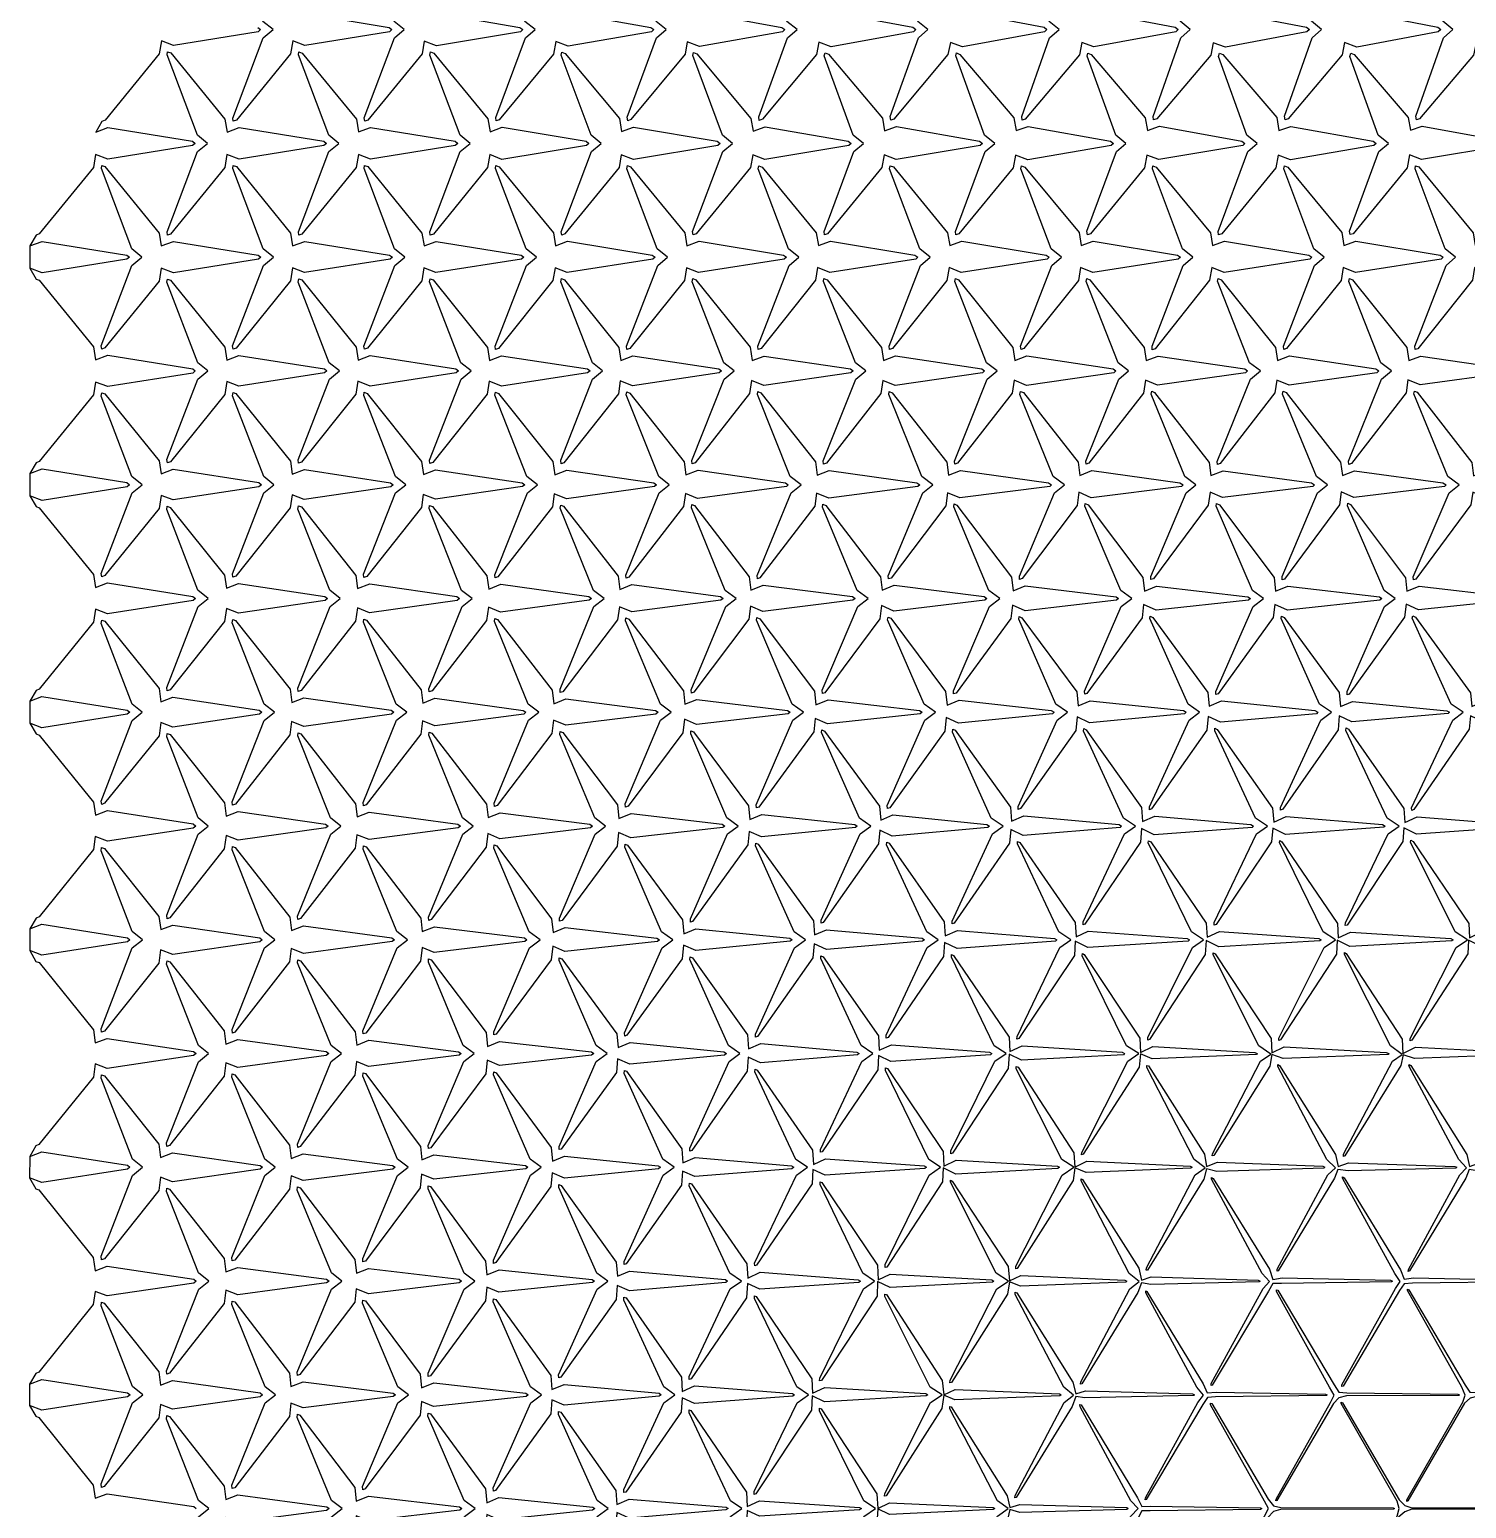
# Model space of a CAD drawing. Extents: x 41 to 151, y 0 to 191.
# Drawn here: x 41.3 to 96, y 47.6 to 103.9 of the extents above; entities that cross this region are included whole.
import ezdxf

# ---------------------------------------------------------------- set-up
doc = ezdxf.new("R2010")
doc.units = 0
doc.layers.add('DEFAULT', color=18, linetype='CONTINUOUS')

msp = doc.modelspace()

# ---------------------------------------------------------------- linework, layer by layer
at = {"layer": 'DEFAULT'}
for points in [[(51.323, 104.368), (51.785, 104.543), (54.979, 104.005), (55.084, 103.923), (54.992, 103.843), (51.778, 103.314), (51.315, 103.491), (51.234, 103.007), (49.169, 100.478), (49.051, 100.434), (49.031, 100.559), (50.187, 103.611), (50.566, 103.923), (50.181, 104.236), (49.033, 107.282), (49.056, 107.405), (49.177, 107.358), (51.24, 104.851)], [(56.331, 104.384), (56.793, 104.556), (59.962, 104.007), (60.07, 103.923), (59.979, 103.842), (56.785, 103.304), (56.321, 103.482), (56.237, 103.001), (54.173, 100.483), (54.054, 100.438), (54.033, 100.563), (55.182, 103.611), (55.556, 103.923), (55.17, 104.236), (54.038, 107.271), (54.062, 107.394), (54.186, 107.345), (56.247, 104.864)], [(61.34, 104.399), (61.799, 104.565), (64.95, 104.008), (65.058, 103.923), (64.965, 103.84), (61.792, 103.293), (61.327, 103.471), (61.241, 102.995), (59.177, 100.49), (59.059, 100.447), (59.039, 100.576), (60.17, 103.61), (60.539, 103.923), (60.154, 104.237), (59.045, 107.256), (59.071, 107.379), (59.197, 107.329), (61.255, 104.88)], [(66.349, 104.414), (66.808, 104.579), (69.933, 104.009), (70.044, 103.923), (69.953, 103.839), (66.798, 103.283), (66.333, 103.461), (66.245, 102.987), (64.183, 100.497), (64.064, 100.456), (64.044, 100.588), (65.157, 103.61), (65.525, 103.923), (65.143, 104.237), (64.05, 107.245), (64.077, 107.369), (64.205, 107.318), (66.261, 104.891)], [(71.36, 104.432), (71.816, 104.592), (74.917, 104.011), (75.03, 103.923), (74.939, 103.838), (71.805, 103.273), (71.341, 103.447), (71.252, 102.974), (69.192, 100.511), (69.071, 100.468), (69.049, 100.599), (70.146, 103.609), (70.509, 103.923), (70.127, 104.238), (69.058, 107.229), (69.086, 107.352), (69.218, 107.299), (71.271, 104.91)], [(76.362, 104.437), (76.819, 104.597), (79.91, 104.012), (80.021, 103.923), (79.927, 103.837), (76.811, 103.263), (76.345, 103.439), (76.253, 102.972), (74.194, 100.513), (74.075, 100.475), (74.055, 100.612), (75.133, 103.609), (75.492, 103.923), (75.112, 104.239), (74.064, 107.214), (74.09, 107.345), (74.22, 107.297), (76.272, 104.912)], [(81.37, 104.45), (81.825, 104.606), (84.899, 104.013), (85.015, 103.923), (84.926, 103.837), (81.811, 103.263), (81.348, 103.435), (81.257, 102.964), (79.199, 100.52), (79.08, 100.483), (79.06, 100.623), (80.121, 103.608), (80.482, 103.923), (80.106, 104.239), (79.067, 107.208), (79.096, 107.335), (79.229, 107.284), (81.279, 104.926)], [(86.372, 104.453), (86.825, 104.607), (89.898, 104.013), (90.011, 103.923), (89.919, 103.836), (86.815, 103.256), (86.352, 103.427), (86.26, 102.957), (84.204, 100.527), (84.082, 100.487), (84.06, 100.623), (85.121, 103.608), (85.475, 103.923), (85.095, 104.24), (84.072, 107.198), (84.1, 107.328), (84.233, 107.28), (86.281, 104.93)], [(91.373, 104.455), (91.826, 104.608), (94.896, 104.013), (95.009, 103.923), (94.917, 103.836), (91.816, 103.256), (91.351, 103.428), (91.259, 102.96), (89.202, 100.524), (89.083, 100.489), (89.064, 100.63), (90.114, 103.608), (90.47, 103.923), (90.094, 104.24), (89.072, 107.197), (89.101, 107.327), (89.234, 107.278), (91.282, 104.932)], [(96.373, 104.455), (96.827, 104.609), (99.895, 104.013), (100.009, 103.923), (99.918, 103.836), (96.815, 103.256), (96.354, 103.425), (96.262, 102.954), (94.206, 100.53), (94.085, 100.492), (94.064, 100.632), (95.112, 103.608), (95.469, 103.923), (95.092, 104.24), (94.073, 107.195), (94.101, 107.326), (94.234, 107.278), (96.282, 104.932)], [(48.814, 100.023), (49.275, 100.198), (52.498, 99.673), (52.597, 99.593), (52.501, 99.514), (49.273, 98.991), (48.811, 99.168), (48.732, 98.681), (46.666, 96.143), (46.549, 96.1), (46.529, 96.225), (47.69, 99.281), (48.072, 99.593), (47.688, 99.905), (46.53, 102.959), (46.551, 103.083), (46.669, 103.038), (48.735, 100.51)], [(53.817, 100.029), (54.278, 100.203), (57.491, 99.674), (57.593, 99.593), (57.498, 99.513), (54.275, 98.989), (53.812, 99.166), (53.732, 98.681), (51.666, 96.144), (51.549, 96.1), (51.529, 96.225), (52.691, 99.281), (53.072, 99.593), (52.688, 99.905), (51.531, 102.959), (51.552, 103.081), (51.672, 103.033), (53.737, 100.515)], [(58.823, 100.039), (59.282, 100.209), (62.484, 99.674), (62.587, 99.593), (62.494, 99.513), (59.277, 98.986), (58.813, 99.165), (58.732, 98.681), (56.666, 96.143), (56.549, 96.101), (56.53, 96.228), (57.688, 99.281), (58.066, 99.593), (57.682, 99.906), (56.533, 102.953), (56.557, 103.073), (56.68, 103.023), (58.743, 100.526)], [(63.829, 100.05), (64.287, 100.216), (67.474, 99.675), (67.581, 99.593), (67.489, 99.513), (64.279, 98.982), (63.817, 99.158), (63.736, 98.674), (61.671, 96.151), (61.552, 96.106), (61.532, 96.231), (62.684, 99.281), (63.06, 99.593), (62.674, 99.906), (61.536, 102.946), (61.562, 103.064), (61.688, 103.012), (63.749, 100.537)], [(68.837, 100.063), (69.295, 100.229), (72.458, 99.677), (72.569, 99.593), (72.48, 99.512), (69.284, 98.975), (68.821, 99.152), (68.738, 98.671), (66.673, 96.154), (66.554, 96.11), (66.534, 96.235), (67.68, 99.281), (68.052, 99.593), (67.666, 99.906), (66.54, 102.937), (66.567, 103.055), (66.695, 103.002), (68.754, 100.547)], [(73.842, 100.071), (74.296, 100.231), (77.455, 99.677), (77.568, 99.593), (77.482, 99.512), (74.283, 98.976), (73.82, 99.153), (73.737, 98.671), (71.673, 96.154), (71.557, 96.113), (71.538, 96.244), (72.671, 99.28), (73.038, 99.593), (72.65, 99.907), (71.547, 102.922), (71.574, 103.043), (71.703, 102.99), (73.76, 100.558)], [(78.848, 100.081), (79.301, 100.238), (82.446, 99.678), (82.559, 99.593), (82.472, 99.511), (79.288, 98.969), (78.823, 99.147), (78.738, 98.669), (76.674, 96.155), (76.557, 96.114), (76.537, 96.243), (77.673, 99.28), (78.037, 99.593), (77.648, 99.907), (76.548, 102.92), (76.578, 103.037), (76.71, 102.98), (78.765, 100.569)], [(83.85, 100.086), (84.305, 100.245), (87.438, 99.679), (87.559, 99.593), (87.48, 99.512), (84.284, 98.974), (83.821, 99.15), (83.738, 98.669), (81.674, 96.156), (81.559, 96.117), (81.541, 96.251), (82.664, 99.28), (83.027, 99.593), (82.64, 99.907), (81.552, 102.911), (81.58, 103.033), (81.711, 102.98), (83.765, 100.569)], [(88.851, 100.088), (89.303, 100.242), (92.442, 99.678), (92.554, 99.593), (92.467, 99.51), (89.291, 98.964), (88.825, 99.144), (88.738, 98.669), (86.674, 96.155), (86.557, 96.114), (86.538, 96.245), (87.671, 99.28), (88.026, 99.593), (87.631, 99.908), (86.556, 102.903), (86.584, 103.026), (86.715, 102.974), (88.769, 100.575)], [(93.854, 100.092), (94.307, 100.248), (97.434, 99.679), (97.559, 99.593), (97.483, 99.512), (94.282, 98.977), (93.82, 99.152), (93.738, 98.669), (91.674, 96.156), (91.56, 96.12), (91.544, 96.256), (92.658, 99.28), (93.022, 99.593), (92.635, 99.908), (91.554, 102.907), (91.583, 103.027), (91.716, 102.973), (93.769, 100.576)], [(46.311, 95.689), (46.772, 95.863), (50.003, 95.342), (50.104, 95.263), (50.01, 95.184), (46.769, 94.668), (46.308, 94.843), (46.231, 94.354), (44.164, 91.811), (44.048, 91.767), (44.028, 91.892), (45.193, 94.951), (45.575, 95.263), (45.191, 95.575), (44.029, 98.632), (44.049, 98.756), (44.167, 98.711), (46.233, 96.177)], [(51.311, 95.688), (51.772, 95.863), (55.003, 95.342), (55.107, 95.263), (55.017, 95.185), (51.766, 94.674), (51.303, 94.852), (51.226, 94.362), (49.158, 91.802), (49.044, 91.76), (49.026, 91.887), (50.199, 94.951), (50.579, 95.263), (50.193, 95.575), (49.028, 98.634), (49.049, 98.757), (49.167, 98.711), (51.233, 96.177)], [(56.312, 95.69), (56.772, 95.863), (60.004, 95.342), (60.111, 95.263), (60.025, 95.186), (56.762, 94.68), (56.3, 94.858), (56.224, 94.366), (54.155, 91.798), (54.041, 91.756), (54.023, 91.88), (55.205, 94.952), (55.583, 95.263), (55.193, 95.575), (54.028, 98.633), (54.05, 98.755), (54.169, 98.708), (56.234, 96.179)], [(61.316, 95.696), (61.777, 95.87), (64.995, 95.343), (65.105, 95.263), (65.021, 95.185), (61.763, 94.677), (61.298, 94.86), (61.22, 94.374), (59.15, 91.791), (59.037, 91.749), (59.019, 91.873), (60.213, 94.952), (60.588, 95.263), (60.193, 95.575), (59.028, 98.634), (59.05, 98.754), (59.171, 98.705), (61.236, 96.183)], [(66.318, 95.7), (66.779, 95.873), (69.991, 95.344), (70.102, 95.263), (70.019, 95.185), (66.764, 94.676), (66.298, 94.86), (66.22, 94.375), (64.149, 91.79), (64.037, 91.75), (64.021, 91.877), (65.209, 94.952), (65.581, 95.263), (65.185, 95.575), (64.032, 98.625), (64.054, 98.748), (64.174, 98.701), (66.238, 96.187)], [(71.32, 95.704), (71.779, 95.873), (74.991, 95.344), (75.106, 95.263), (75.026, 95.186), (71.761, 94.681), (71.293, 94.869), (71.215, 94.384), (69.142, 91.781), (69.035, 91.746), (69.022, 91.878), (70.208, 94.952), (70.578, 95.263), (70.181, 95.576), (69.034, 98.622), (69.057, 98.743), (69.179, 98.694), (71.242, 96.194)], [(76.321, 95.705), (76.78, 95.875), (79.989, 95.344), (80.104, 95.263), (80.024, 95.186), (76.762, 94.679), (76.295, 94.866), (76.216, 94.381), (74.144, 91.783), (74.034, 91.744), (74.019, 91.872), (75.214, 94.952), (75.582, 95.263), (75.181, 95.575), (74.033, 98.622), (74.056, 98.744), (74.178, 98.695), (76.241, 96.193)], [(81.323, 95.709), (81.78, 95.875), (84.989, 95.344), (85.102, 95.263), (85.021, 95.185), (81.764, 94.677), (81.296, 94.864), (81.217, 94.381), (79.145, 91.784), (79.035, 91.746), (79.02, 91.874), (80.212, 94.952), (80.579, 95.263), (80.179, 95.576), (79.034, 98.62), (79.059, 98.739), (79.184, 98.687), (81.245, 96.201)], [(86.321, 95.706), (86.78, 95.874), (89.989, 95.344), (90.103, 95.263), (90.023, 95.186), (86.763, 94.678), (86.292, 94.871), (86.212, 94.39), (84.138, 91.775), (84.033, 91.742), (84.021, 91.877), (85.209, 94.952), (85.577, 95.263), (85.179, 95.576), (84.034, 98.62), (84.057, 98.742), (84.18, 98.693), (86.242, 96.195)], [(91.325, 95.712), (91.78, 95.875), (94.989, 95.344), (95.103, 95.263), (95.024, 95.186), (91.762, 94.679), (91.295, 94.866), (91.216, 94.381), (89.144, 91.784), (89.035, 91.746), (89.02, 91.875), (90.211, 94.952), (90.579, 95.263), (90.179, 95.576), (89.034, 98.62), (89.06, 98.737), (89.187, 98.683), (91.248, 96.206)], [(96.32, 95.704), (96.78, 95.875), (99.988, 95.344), (100.103, 95.263), (100.023, 95.186), (96.762, 94.679), (96.293, 94.869), (96.214, 94.386), (94.141, 91.778), (94.034, 91.743), (94.02, 91.874), (95.212, 94.952), (95.579, 95.263), (95.179, 95.576), (94.034, 98.62), (94.056, 98.743), (94.177, 98.696), (96.241, 96.192)], [(48.805, 91.348), (49.266, 91.522), (52.517, 91.011), (52.617, 90.933), (52.524, 90.856), (49.262, 90.349), (48.801, 90.526), (48.725, 90.034), (46.656, 87.47), (46.544, 87.43), (46.527, 87.559), (47.696, 90.621), (48.08, 90.933), (47.696, 91.245), (46.527, 94.306), (46.546, 94.431), (46.662, 94.388), (48.729, 91.84)], [(53.802, 91.342), (54.263, 91.518), (57.522, 91.01), (57.624, 90.933), (57.534, 90.856), (54.257, 90.357), (53.794, 90.538), (53.719, 90.047), (51.648, 87.458), (51.536, 87.418), (51.52, 87.544), (52.712, 90.622), (53.095, 90.933), (52.705, 91.244), (51.523, 94.316), (51.542, 94.438), (51.658, 94.394), (53.726, 91.834)], [(58.797, 91.334), (59.259, 91.511), (62.531, 91.01), (62.629, 90.933), (62.537, 90.857), (59.255, 90.359), (58.79, 90.544), (58.715, 90.054), (56.643, 87.451), (56.532, 87.41), (56.516, 87.535), (57.721, 90.622), (58.103, 90.933), (57.71, 91.244), (56.521, 94.32), (56.539, 94.444), (56.653, 94.4), (58.723, 91.827)], [(63.798, 91.335), (64.258, 91.511), (67.532, 91.01), (67.635, 90.933), (67.549, 90.858), (64.25, 90.369), (63.783, 90.557), (63.708, 90.067), (61.633, 87.438), (61.527, 87.402), (61.514, 87.532), (62.724, 90.622), (63.11, 90.933), (62.719, 91.244), (61.517, 94.328), (61.538, 94.446), (61.655, 94.397), (63.724, 91.83)], [(68.795, 91.33), (69.252, 91.501), (72.543, 91.009), (72.644, 90.933), (72.556, 90.858), (69.246, 90.374), (68.779, 90.563), (68.705, 90.072), (66.63, 87.432), (66.523, 87.395), (66.509, 87.521), (67.735, 90.623), (68.116, 90.933), (67.719, 91.244), (66.516, 94.329), (66.538, 94.445), (66.656, 94.396), (68.725, 91.832)], [(73.794, 91.329), (74.254, 91.504), (77.54, 91.009), (77.648, 90.933), (77.567, 90.86), (74.24, 90.383), (73.774, 90.572), (73.702, 90.078), (71.626, 87.427), (71.52, 87.389), (71.506, 87.515), (72.742, 90.623), (73.127, 90.933), (72.73, 91.243), (71.512, 94.34), (71.533, 94.453), (71.652, 94.401), (73.722, 91.826)], [(78.795, 91.33), (79.254, 91.505), (82.539, 91.009), (82.648, 90.933), (82.568, 90.86), (79.24, 90.384), (78.772, 90.576), (78.699, 90.084), (76.622, 87.421), (76.516, 87.382), (76.502, 87.504), (77.752, 90.624), (78.131, 90.933), (77.727, 91.243), (76.513, 94.337), (76.535, 94.451), (76.654, 94.4), (78.723, 91.828)], [(83.793, 91.326), (84.249, 91.496), (87.55, 91.008), (87.659, 90.933), (87.58, 90.861), (84.234, 90.394), (83.767, 90.585), (83.697, 90.089), (81.618, 87.416), (81.514, 87.379), (81.501, 87.503), (82.754, 90.624), (83.132, 90.933), (82.727, 91.243), (81.513, 94.336), (81.536, 94.449), (81.656, 94.397), (83.725, 91.831)], [(88.795, 91.331), (89.254, 91.504), (92.54, 91.009), (92.652, 90.933), (92.576, 90.86), (89.236, 90.39), (88.766, 90.586), (88.694, 90.095), (86.614, 87.41), (86.509, 87.371), (86.496, 87.492), (87.765, 90.624), (88.144, 90.933), (87.737, 91.243), (86.509, 94.346), (86.533, 94.454), (86.654, 94.399), (88.724, 91.829)], [(93.793, 91.327), (94.251, 91.499), (97.546, 91.008), (97.661, 90.933), (97.589, 90.861), (94.23, 90.4), (93.762, 90.593), (93.693, 90.096), (91.613, 87.409), (91.51, 87.372), (91.498, 87.496), (92.761, 90.624), (93.136, 90.933), (92.727, 91.243), (91.513, 94.337), (91.535, 94.45), (91.654, 94.399), (93.723, 91.828)], [(46.305, 87.018), (46.764, 87.19), (50.019, 86.681), (50.119, 86.603), (50.027, 86.526), (46.761, 86.021), (46.301, 86.196), (46.227, 85.701), (44.158, 83.143), (44.044, 83.101), (44.027, 83.229), (45.197, 86.291), (45.579, 86.603), (45.194, 86.915), (44.028, 89.974), (44.047, 90.099), (44.163, 90.056), (46.23, 87.512)], [(51.296, 87.002), (51.757, 87.178), (55.034, 86.679), (55.134, 86.603), (55.042, 86.527), (51.753, 86.034), (51.29, 86.214), (51.217, 85.72), (49.145, 83.125), (49.035, 83.085), (49.019, 83.211), (50.214, 86.292), (50.598, 86.603), (50.208, 86.914), (49.022, 89.988), (49.04, 90.112), (49.154, 90.069), (51.223, 87.498)], [(56.291, 86.994), (56.752, 87.172), (60.043, 86.678), (60.148, 86.603), (60.065, 86.529), (56.742, 86.051), (56.279, 86.234), (56.209, 85.736), (54.134, 83.109), (54.026, 83.071), (54.012, 83.197), (55.229, 86.292), (55.614, 86.603), (55.222, 86.913), (54.015, 90.001), (54.034, 90.122), (54.148, 90.077), (56.219, 87.49)], [(61.286, 86.984), (61.744, 87.159), (65.059, 86.677), (65.162, 86.603), (65.079, 86.53), (61.734, 86.062), (61.269, 86.251), (61.199, 85.754), (59.121, 83.09), (59.016, 83.053), (59.003, 83.177), (60.25, 86.293), (60.632, 86.603), (60.23, 86.913), (59.012, 90.009), (59.031, 90.127), (59.146, 90.08), (61.218, 87.487)], [(66.281, 86.976), (66.741, 87.154), (70.065, 86.676), (70.177, 86.603), (70.103, 86.533), (66.722, 86.082), (66.258, 86.27), (66.192, 85.767), (64.113, 83.078), (64.009, 83.041), (63.997, 83.164), (65.263, 86.294), (65.648, 86.603), (65.245, 86.912), (64.005, 90.024), (64.025, 90.138), (64.139, 90.09), (66.213, 87.477)], [(71.277, 86.969), (71.738, 87.148), (75.072, 86.676), (75.184, 86.603), (75.111, 86.533), (71.718, 86.088), (71.249, 86.285), (71.182, 85.787), (69.099, 83.058), (68.998, 83.021), (68.986, 83.141), (70.286, 86.295), (70.665, 86.603), (70.251, 86.912), (69.002, 90.03), (69.021, 90.144), (69.135, 90.095), (71.21, 87.471)], [(76.272, 86.96), (76.734, 87.143), (80.079, 86.675), (80.196, 86.603), (80.13, 86.535), (76.709, 86.103), (76.241, 86.298), (76.178, 85.794), (74.094, 83.051), (73.994, 83.014), (73.983, 83.134), (75.294, 86.295), (75.674, 86.603), (75.257, 86.912), (73.999, 90.036), (74.017, 90.151), (74.129, 90.105), (76.205, 87.462)], [(81.27, 86.957), (81.731, 87.138), (85.085, 86.675), (85.202, 86.603), (85.138, 86.536), (81.705, 86.109), (81.232, 86.315), (81.166, 85.817), (79.078, 83.028), (78.983, 82.996), (78.975, 83.117), (80.311, 86.296), (80.687, 86.603), (80.264, 86.912), (78.996, 90.042), (79.015, 90.154), (79.128, 90.106), (81.204, 87.461)], [(86.265, 86.948), (86.728, 87.133), (90.092, 86.674), (90.206, 86.603), (90.139, 86.536), (86.704, 86.11), (86.229, 86.319), (86.163, 85.824), (84.073, 83.022), (83.979, 82.989), (83.972, 83.11), (85.319, 86.296), (85.695, 86.603), (85.269, 86.911), (83.994, 90.048), (84.011, 90.162), (84.121, 90.116), (86.199, 87.451)], [(91.266, 86.949), (91.727, 87.131), (95.094, 86.674), (95.212, 86.603), (95.151, 86.537), (91.698, 86.119), (91.223, 86.33), (91.158, 85.833), (89.067, 83.013), (88.977, 82.984), (88.971, 83.109), (90.32, 86.296), (90.7, 86.603), (90.276, 86.911), (88.991, 90.054), (89.01, 90.163), (89.123, 90.112), (91.201, 87.454)], [(96.263, 86.944), (96.728, 87.132), (100.092, 86.674), (100.204, 86.603), (100.134, 86.535), (96.706, 86.106), (96.227, 86.324), (96.157, 85.835), (94.066, 83.011), (93.973, 82.979), (93.966, 83.098), (95.331, 86.297), (95.707, 86.603), (95.278, 86.911), (93.99, 90.056), (94.007, 90.169), (94.116, 90.122), (96.195, 87.444)], [(48.795, 82.669), (49.255, 82.845), (52.538, 82.349), (52.639, 82.273), (52.55, 82.198), (49.249, 81.709), (48.787, 81.889), (48.716, 81.392), (46.644, 78.792), (46.536, 78.756), (46.521, 78.887), (47.708, 81.961), (48.092, 82.273), (47.705, 82.584), (46.523, 85.655), (46.54, 85.782), (46.652, 85.741), (48.722, 83.165)], [(53.785, 82.653), (54.245, 82.83), (57.557, 82.347), (57.659, 82.273), (57.573, 82.2), (54.237, 81.728), (53.775, 81.911), (53.706, 81.412), (51.63, 78.773), (51.523, 78.734), (51.509, 78.86), (52.736, 81.963), (53.121, 82.273), (52.725, 82.583), (51.514, 85.675), (51.531, 85.797), (51.643, 85.754), (53.715, 83.152)], [(58.773, 82.631), (59.234, 82.812), (62.58, 82.345), (62.68, 82.273), (62.596, 82.202), (59.226, 81.746), (58.761, 81.935), (58.694, 81.434), (56.615, 78.751), (56.511, 78.714), (56.499, 78.839), (57.758, 81.964), (58.144, 82.273), (57.743, 82.582), (56.506, 85.692), (56.521, 85.814), (56.63, 85.773), (58.706, 83.134)], [(63.765, 82.617), (64.226, 82.8), (67.595, 82.344), (67.696, 82.273), (67.615, 82.204), (64.216, 81.761), (63.746, 81.96), (63.68, 81.462), (61.595, 78.723), (61.498, 78.691), (61.489, 78.817), (62.78, 81.965), (63.169, 82.273), (62.764, 82.581), (61.496, 85.713), (61.513, 85.829), (61.622, 85.784), (63.7, 83.122)], [(68.751, 82.594), (69.214, 82.781), (72.619, 82.341), (72.717, 82.273), (72.637, 82.205), (69.205, 81.778), (68.734, 81.982), (68.669, 81.482), (66.581, 78.703), (66.488, 78.674), (66.481, 78.8), (67.798, 81.965), (68.188, 82.273), (67.779, 82.581), (66.49, 85.727), (66.503, 85.845), (66.608, 85.805), (68.689, 83.101)], [(73.747, 82.586), (74.21, 82.774), (77.628, 82.341), (77.731, 82.273), (77.658, 82.207), (74.195, 81.795), (73.722, 82.002), (73.66, 81.5), (71.569, 78.686), (71.478, 78.656), (71.472, 78.781), (72.818, 81.966), (73.213, 82.273), (72.801, 82.58), (71.479, 85.749), (71.496, 85.858), (71.603, 85.811), (73.685, 83.095)], [(78.734, 82.564), (79.196, 82.753), (82.655, 82.338), (82.751, 82.273), (82.672, 82.208), (79.187, 81.806), (78.714, 82.017), (78.653, 81.513), (76.56, 78.673), (76.469, 78.642), (76.463, 78.762), (77.838, 81.967), (78.23, 82.273), (77.809, 82.58), (76.476, 85.756), (76.49, 85.869), (76.592, 85.826), (78.677, 83.079)], [(83.73, 82.556), (84.192, 82.746), (87.663, 82.338), (87.765, 82.273), (87.695, 82.21), (84.176, 81.825), (83.699, 82.041), (83.64, 81.537), (81.544, 78.649), (81.459, 78.624), (81.457, 78.748), (82.851, 81.968), (83.253, 82.273), (82.835, 82.578), (81.464, 85.781), (81.481, 85.883), (81.588, 85.833), (83.674, 83.073)], [(88.726, 82.551), (89.186, 82.738), (92.674, 82.337), (92.77, 82.273), (92.695, 82.21), (89.176, 81.824), (88.698, 82.044), (88.638, 81.542), (86.54, 78.644), (86.453, 78.612), (86.447, 78.727), (87.873, 81.969), (88.27, 82.273), (87.842, 82.578), (86.461, 85.788), (86.479, 85.887), (86.587, 85.834), (88.673, 83.072)], [(93.722, 82.544), (94.185, 82.736), (97.677, 82.337), (97.778, 82.273), (97.709, 82.212), (94.169, 81.835), (93.689, 82.059), (93.63, 81.556), (91.53, 78.63), (91.449, 78.606), (91.447, 78.728), (92.872, 81.968), (93.275, 82.273), (92.853, 82.578), (91.456, 85.798), (91.474, 85.896), (91.58, 85.843), (93.668, 83.062)], [(46.296, 78.341), (46.753, 78.513), (50.041, 78.018), (50.137, 77.943), (50.043, 77.867), (46.753, 77.374), (46.294, 77.546), (46.224, 77.047), (44.154, 74.477), (44.041, 74.436), (44.024, 74.563), (45.202, 77.631), (45.587, 77.943), (45.202, 78.254), (44.024, 81.322), (44.042, 81.447), (44.156, 81.406), (46.225, 78.841)], [(51.281, 78.315), (51.742, 78.494), (55.065, 78.016), (55.165, 77.943), (55.078, 77.87), (51.735, 77.402), (51.273, 77.584), (51.205, 77.083), (49.129, 74.441), (49.024, 74.406), (49.012, 74.536), (50.23, 77.632), (50.618, 77.943), (50.228, 78.253), (49.012, 81.347), (49.028, 81.471), (49.139, 81.43), (51.212, 78.816)], [(56.267, 78.291), (56.728, 78.473), (60.091, 78.014), (60.189, 77.943), (60.104, 77.872), (56.722, 77.422), (56.258, 77.61), (56.193, 77.106), (54.113, 74.418), (54.009, 74.381), (53.997, 74.504), (55.263, 77.634), (55.651, 77.943), (55.25, 78.252), (54.003, 81.369), (54.018, 81.49), (54.125, 81.449), (56.202, 78.797)], [(61.252, 78.264), (61.711, 78.447), (65.125, 78.011), (65.219, 77.943), (65.135, 77.875), (61.706, 77.447), (61.24, 77.641), (61.178, 77.134), (59.094, 74.391), (58.996, 74.357), (58.986, 74.481), (60.287, 77.635), (60.68, 77.943), (60.275, 78.251), (58.991, 81.393), (59.006, 81.51), (59.112, 81.469), (61.192, 78.777)], [(66.24, 78.244), (66.699, 78.427), (70.149, 78.009), (70.248, 77.943), (70.172, 77.878), (66.687, 77.476), (66.221, 77.673), (66.165, 77.16), (64.076, 74.365), (63.981, 74.332), (63.973, 74.452), (65.316, 77.636), (65.716, 77.943), (65.306, 78.25), (63.977, 81.424), (63.994, 81.532), (64.101, 81.484), (66.184, 78.761)], [(71.228, 78.223), (71.688, 78.41), (75.17, 78.007), (75.27, 77.943), (75.199, 77.881), (71.674, 77.497), (71.201, 77.707), (71.145, 77.198), (69.05, 74.328), (68.962, 74.298), (68.957, 74.418), (70.351, 77.637), (70.749, 77.943), (70.329, 78.249), (68.967, 81.446), (68.983, 81.55), (69.088, 81.502), (71.174, 78.744)], [(76.218, 78.206), (76.68, 78.398), (80.186, 78.006), (80.297, 77.943), (80.239, 77.884), (76.653, 77.53), (76.184, 77.738), (76.134, 77.218), (74.036, 74.308), (73.95, 74.278), (73.946, 74.394), (75.376, 77.639), (75.776, 77.943), (75.349, 78.248), (73.958, 81.465), (73.973, 81.567), (74.076, 81.519), (76.165, 78.726)], [(81.206, 78.185), (81.666, 78.375), (85.215, 78.003), (85.319, 77.943), (85.259, 77.886), (81.643, 77.545), (81.167, 77.766), (81.117, 77.25), (79.014, 74.276), (78.932, 74.246), (78.928, 74.357), (80.414, 77.64), (80.807, 77.943), (80.364, 78.247), (78.951, 81.48), (78.966, 81.58), (79.068, 81.531), (81.159, 78.714)], [(86.198, 78.171), (86.663, 78.37), (90.221, 78.003), (90.332, 77.943), (90.281, 77.887), (86.632, 77.563), (86.157, 77.784), (86.11, 77.264), (84.005, 74.262), (83.923, 74.231), (83.92, 74.339), (85.433, 77.641), (85.834, 77.943), (85.391, 78.246), (83.939, 81.506), (83.954, 81.6), (84.055, 81.55), (86.149, 78.695)], [(91.193, 78.163), (91.654, 78.357), (95.238, 78.001), (95.347, 77.943), (95.296, 77.888), (91.625, 77.575), (91.148, 77.8), (91.103, 77.278), (88.995, 74.248), (88.914, 74.216), (88.91, 74.32), (90.453, 77.642), (90.849, 77.943), (90.397, 78.246), (88.936, 81.511), (88.953, 81.603), (89.055, 81.55), (91.149, 78.695)], [(96.194, 78.165), (96.663, 78.37), (100.221, 78.003), (100.337, 77.943), (100.293, 77.888), (96.626, 77.572), (96.145, 77.806), (96.096, 77.292), (93.986, 74.235), (93.907, 74.203), (93.904, 74.306), (95.468, 77.642), (95.866, 77.943), (95.413, 78.245), (93.929, 81.527), (93.945, 81.615), (94.047, 81.561), (96.143, 78.683)], [(48.782, 73.988), (49.241, 74.163), (52.567, 73.686), (52.664, 73.612), (52.574, 73.54), (49.237, 73.068), (48.776, 73.248), (48.709, 72.745), (46.635, 70.119), (46.529, 70.085), (46.517, 70.218), (47.718, 73.302), (48.101, 73.612), (47.711, 73.924), (46.52, 77.001), (46.534, 77.131), (46.643, 77.094), (48.715, 74.492)], [(53.765, 73.957), (54.226, 74.14), (57.595, 73.683), (57.694, 73.612), (57.611, 73.543), (54.218, 73.097), (53.757, 73.281), (53.695, 72.772), (51.615, 70.092), (51.511, 70.054), (51.499, 70.178), (52.759, 73.303), (53.15, 73.612), (52.752, 73.922), (51.502, 77.041), (51.516, 77.163), (51.622, 77.124), (53.7, 74.462)], [(58.749, 73.93), (59.21, 74.114), (62.627, 73.68), (62.727, 73.612), (62.649, 73.546), (59.199, 73.127), (58.734, 73.321), (58.674, 72.811), (56.589, 70.053), (56.492, 70.02), (56.483, 70.144), (57.794, 73.305), (58.186, 73.612), (57.778, 73.921), (56.49, 77.066), (56.503, 77.185), (56.608, 77.144), (58.689, 74.441)], [(63.731, 73.9), (64.194, 74.09), (67.659, 73.678), (67.76, 73.612), (67.688, 73.55), (64.179, 73.158), (63.712, 73.359), (63.657, 72.844), (61.566, 70.021), (61.474, 69.989), (61.467, 70.11), (62.829, 73.306), (63.224, 73.612), (62.809, 73.919), (61.476, 77.096), (61.488, 77.211), (61.589, 77.17), (63.675, 74.415)], [(68.709, 73.86), (69.171, 74.053), (72.704, 73.674), (72.802, 73.612), (72.732, 73.553), (69.157, 73.194), (68.685, 73.406), (68.633, 72.89), (66.535, 69.976), (66.452, 69.951), (66.45, 70.074), (67.866, 73.308), (68.263, 73.612), (67.838, 73.918), (66.463, 77.124), (66.472, 77.238), (66.568, 77.201), (68.659, 74.384)], [(73.695, 73.836), (74.159, 74.034), (77.729, 73.672), (77.832, 73.612), (77.774, 73.557), (74.136, 73.227), (73.661, 73.448), (73.613, 72.928), (71.509, 69.938), (71.431, 69.915), (71.431, 70.034), (72.907, 73.31), (73.313, 73.612), (72.881, 73.916), (71.443, 77.166), (71.456, 77.267), (71.553, 77.223), (73.647, 74.362)], [(78.673, 73.798), (79.139, 74.003), (82.767, 73.669), (82.865, 73.612), (82.805, 73.559), (79.12, 73.252), (78.644, 73.478), (78.599, 72.955), (76.49, 69.912), (76.414, 69.885), (76.413, 69.996), (77.947, 73.311), (78.349, 73.612), (77.904, 73.915), (76.433, 77.188), (76.441, 77.293), (76.53, 77.256), (78.63, 74.328)], [(83.663, 73.781), (84.131, 73.99), (87.783, 73.668), (87.886, 73.612), (87.834, 73.561), (84.105, 73.275), (83.623, 73.513), (83.579, 72.993), (81.465, 69.874), (81.396, 69.855), (81.4, 69.968), (82.976, 73.313), (83.387, 73.612), (82.94, 73.914), (81.416, 77.223), (81.427, 77.317), (81.518, 77.273), (83.621, 74.311)], [(88.652, 73.763), (89.123, 73.977), (92.8, 73.666), (92.899, 73.612), (92.847, 73.562), (89.099, 73.285), (88.616, 73.526), (88.573, 73.005), (86.457, 69.862), (86.386, 69.837), (86.387, 69.941), (88.004, 73.314), (88.412, 73.612), (87.956, 73.913), (86.409, 77.237), (86.418, 77.332), (86.506, 77.291), (88.611, 74.293)], [(93.644, 73.748), (94.114, 73.964), (97.817, 73.665), (97.912, 73.612), (97.859, 73.563), (94.093, 73.295), (93.607, 73.542), (93.564, 73.023), (91.445, 69.844), (91.378, 69.824), (91.381, 69.93), (93.016, 73.314), (93.429, 73.612), (92.972, 73.912), (91.402, 77.253), (91.411, 77.345), (91.497, 77.303), (93.605, 74.28)], [(46.289, 69.668), (46.745, 69.84), (50.057, 69.357), (50.152, 69.282), (50.059, 69.208), (46.745, 68.726), (46.286, 68.9), (46.218, 68.397), (44.147, 65.806), (44.037, 65.768), (44.022, 65.898), (45.207, 68.971), (45.592, 69.282), (45.206, 69.594), (44.022, 72.666), (44.039, 72.793), (44.15, 72.754), (46.221, 70.172)], [(51.267, 69.631), (51.729, 69.814), (55.09, 69.354), (55.188, 69.282), (55.103, 69.212), (51.722, 68.761), (51.259, 68.947), (51.195, 68.442), (49.116, 65.762), (49.015, 65.731), (49.005, 65.861), (50.245, 68.973), (50.636, 69.282), (50.243, 69.592), (49.006, 72.702), (49.019, 72.827), (49.125, 72.79), (51.202, 70.136)], [(56.244, 69.592), (56.705, 69.777), (60.136, 69.35), (60.229, 69.282), (60.144, 69.216), (56.702, 68.794), (56.238, 68.983), (56.179, 68.471), (54.095, 65.733), (53.996, 65.698), (53.986, 65.821), (55.286, 68.974), (55.679, 69.282), (55.274, 69.591), (53.992, 72.732), (54.003, 72.856), (54.103, 72.82), (56.186, 70.105)], [(61.223, 69.555), (61.685, 69.746), (65.176, 69.346), (65.272, 69.282), (65.197, 69.22), (61.675, 68.835), (61.208, 69.036), (61.154, 68.52), (59.061, 65.684), (58.973, 65.658), (58.969, 65.784), (60.325, 68.976), (60.727, 69.282), (60.317, 69.589), (58.972, 72.774), (58.983, 72.89), (59.082, 72.851), (61.169, 70.074)], [(66.197, 69.51), (66.658, 69.702), (70.231, 69.342), (70.319, 69.282), (70.244, 69.224), (66.651, 68.873), (66.182, 69.081), (66.134, 68.558), (64.035, 65.647), (63.95, 65.618), (63.946, 65.736), (65.374, 68.978), (65.778, 69.282), (65.355, 69.587), (63.955, 72.81), (63.965, 72.921), (64.059, 72.884), (66.152, 70.041)], [(71.173, 69.467), (71.635, 69.666), (75.276, 69.338), (75.361, 69.282), (75.288, 69.227), (71.629, 68.908), (71.156, 69.125), (71.112, 68.6), (69.007, 65.606), (68.928, 65.579), (68.926, 65.693), (70.419, 68.98), (70.834, 69.282), (70.406, 69.585), (68.932, 72.859), (68.942, 72.961), (69.034, 72.92), (71.133, 70.004)], [(76.152, 69.432), (76.619, 69.64), (80.308, 69.335), (80.402, 69.282), (80.345, 69.232), (76.6, 68.953), (76.125, 69.18), (76.087, 68.649), (73.974, 65.557), (73.904, 65.538), (73.907, 65.653), (75.46, 68.982), (75.883, 69.282), (75.449, 69.583), (73.912, 72.901), (73.921, 72.996), (74.01, 72.955), (76.114, 69.969)], [(81.131, 69.396), (81.596, 69.604), (85.354, 69.332), (85.445, 69.282), (85.392, 69.235), (81.576, 68.991), (81.1, 69.224), (81.067, 68.686), (78.949, 65.52), (78.881, 65.497), (78.883, 65.602), (80.514, 68.984), (80.932, 69.282), (80.479, 69.582), (78.898, 72.93), (78.907, 73.022), (78.992, 72.98), (81.101, 69.943)], [(86.119, 69.375), (86.588, 69.593), (90.368, 69.331), (90.462, 69.282), (90.414, 69.237), (86.565, 69.009), (86.081, 69.257), (86.046, 68.726), (83.922, 65.482), (83.859, 65.46), (83.862, 65.559), (85.558, 68.986), (85.982, 69.282), (85.522, 69.58), (83.879, 72.971), (83.89, 73.052), (83.976, 73.005), (86.088, 69.918)], [(91.11, 69.359), (91.578, 69.575), (95.39, 69.329), (95.482, 69.282), (95.438, 69.239), (91.553, 69.028), (91.071, 69.272), (91.042, 68.733), (88.917, 65.474), (88.852, 65.447), (88.852, 65.539), (90.579, 68.987), (91.003, 69.282), (90.536, 69.58), (88.872, 72.984), (88.883, 73.062), (88.968, 73.015), (91.082, 69.907)], [(96.108, 69.355), (96.58, 69.579), (100.385, 69.33), (100.478, 69.282), (100.434, 69.238), (96.555, 69.024), (96.069, 69.273), (96.036, 68.745), (93.909, 65.462), (93.843, 65.432), (93.842, 65.518), (95.602, 68.987), (96.028, 69.282), (95.556, 69.579), (93.863, 73.003), (93.876, 73.076), (93.962, 73.025), (96.077, 69.898)], [(73.64, 65.082), (74.104, 65.287), (77.838, 65.003), (77.93, 64.952), (77.876, 64.904), (74.085, 64.648), (73.612, 64.873), (73.579, 64.333), (71.465, 61.214), (71.396, 61.193), (71.399, 61.305), (72.979, 64.652), (73.395, 64.952), (72.952, 65.253), (71.411, 68.573), (71.418, 68.673), (71.502, 68.636), (73.609, 65.627)], [(78.612, 65.033), (79.081, 65.251), (82.882, 65), (82.977, 64.952), (82.934, 64.908), (79.055, 64.695), (78.578, 64.932), (78.55, 64.388), (76.428, 61.159), (76.365, 61.14), (76.369, 61.244), (78.043, 64.655), (78.465, 64.952), (78.007, 65.251), (76.386, 68.626), (76.391, 68.719), (76.47, 68.683), (78.583, 65.579)], [(83.587, 64.989), (84.058, 65.214), (87.929, 64.996), (88.027, 64.952), (87.996, 64.913), (84.024, 64.744), (83.589, 64.941), (83.529, 64.428), (81.4, 61.119), (81.34, 61.097), (81.344, 61.191), (83.098, 64.657), (83.521, 64.952), (83.049, 65.249), (81.366, 68.666), (81.37, 68.756), (81.443, 68.722), (83.563, 65.54)], [(88.578, 64.973), (89.053, 65.206), (92.938, 64.996), (93.04, 64.952), (93.015, 64.914), (89.014, 64.76), (88.585, 64.914), (88.506, 64.471), (86.372, 61.077), (86.314, 61.053), (86.317, 61.136), (88.156, 64.659), (88.54, 64.926), (88.093, 65.247), (86.346, 68.709), (86.354, 68.783), (86.431, 68.741), (88.553, 65.521)], [(93.571, 64.957), (94.046, 65.195), (97.952, 64.995), (98.046, 64.952), (98.014, 64.914), (94.015, 64.759), (93.577, 64.9), (93.494, 64.494), (91.357, 61.054), (91.304, 61.034), (91.308, 61.118), (93.175, 64.66), (93.539, 64.916), (93.102, 65.247), (91.342, 68.717), (91.346, 68.797), (91.417, 68.76), (93.542, 65.501)], [(48.772, 65.309), (49.229, 65.484), (52.589, 65.024), (52.682, 64.952), (52.59, 64.881), (49.229, 64.421), (48.768, 64.601), (48.703, 64.095), (46.627, 61.448), (46.524, 61.416), (46.513, 61.549), (47.726, 64.642), (48.113, 64.952), (47.723, 65.263), (46.515, 68.352), (46.528, 68.482), (46.633, 68.447), (48.708, 65.818)], [(53.75, 65.271), (54.211, 65.456), (57.625, 65.02), (57.723, 64.952), (57.643, 64.886), (54.202, 64.463), (53.741, 64.648), (53.683, 64.134), (51.601, 61.41), (51.502, 61.377), (51.492, 61.502), (52.774, 64.644), (53.171, 64.952), (52.773, 65.261), (51.492, 68.401), (51.505, 68.522), (51.608, 68.484), (53.689, 65.781)], [(58.722, 65.223), (59.181, 65.409), (62.684, 65.015), (62.771, 64.952), (62.687, 64.889), (59.18, 64.497), (58.714, 64.695), (58.66, 64.179), (56.569, 61.365), (56.476, 61.333), (56.469, 61.454), (57.824, 64.646), (58.22, 64.952), (57.807, 65.259), (56.477, 68.433), (56.487, 68.553), (56.584, 68.517), (58.671, 65.747)], [(63.695, 65.176), (64.159, 65.373), (67.729, 65.012), (67.822, 64.952), (67.752, 64.895), (64.147, 64.549), (63.681, 64.753), (63.635, 64.227), (61.537, 61.318), (61.453, 61.293), (61.451, 61.415), (62.865, 64.648), (63.276, 64.952), (62.862, 65.257), (61.452, 68.487), (61.461, 68.598), (61.554, 68.561), (63.648, 65.703)], [(68.668, 65.13), (69.133, 65.334), (72.779, 65.008), (72.871, 64.952), (72.808, 64.899), (69.119, 64.594), (68.647, 64.811), (68.606, 64.282), (66.499, 61.264), (66.423, 61.24), (66.423, 61.356), (67.926, 64.65), (68.337, 64.952), (67.905, 65.255), (66.432, 68.528), (66.439, 68.635), (66.527, 68.6), (68.627, 65.664)], [(51.256, 60.951), (51.716, 61.133), (55.116, 60.691), (55.208, 60.622), (55.12, 60.553), (51.713, 60.115), (51.251, 60.302), (51.189, 59.794), (49.107, 57.09), (49.009, 57.06), (49.001, 57.192), (50.254, 60.313), (50.648, 60.622), (50.255, 60.931), (49, 64.053), (49.012, 64.179), (49.115, 64.143), (51.194, 61.462)], [(56.226, 60.9), (56.688, 61.09), (60.171, 60.686), (60.265, 60.622), (60.188, 60.559), (56.679, 60.168), (56.218, 60.358), (56.167, 59.835), (54.079, 57.049), (53.986, 57.019), (53.979, 57.145), (55.302, 60.315), (55.702, 60.622), (55.298, 60.929), (53.981, 64.095), (53.989, 64.219), (54.085, 64.187), (56.171, 61.418)], [(61.198, 60.852), (61.66, 61.045), (65.227, 60.682), (65.314, 60.622), (65.236, 60.563), (61.655, 60.206), (61.188, 60.411), (61.139, 59.888), (59.042, 56.997), (58.955, 56.966), (58.95, 57.083), (60.366, 60.318), (60.77, 60.622), (60.349, 60.927), (58.958, 64.145), (58.966, 64.258), (59.06, 64.222), (61.153, 61.381)], [(66.162, 60.789), (66.626, 60.992), (70.294, 60.676), (70.381, 60.622), (70.313, 60.569), (66.616, 60.268), (66.148, 60.479), (66.11, 59.943), (64.005, 56.942), (63.929, 56.921), (63.93, 57.04), (65.411, 60.319), (65.827, 60.622), (65.403, 60.925), (63.933, 64.196), (63.938, 64.307), (64.023, 64.276), (66.124, 61.327)], [(71.13, 60.734), (71.595, 60.944), (75.354, 60.672), (75.436, 60.622), (75.373, 60.574), (71.586, 60.316), (71.116, 60.535), (71.085, 59.991), (68.972, 56.894), (68.897, 56.866), (68.896, 56.97), (70.484, 60.322), (70.906, 60.622), (70.465, 60.922), (68.905, 64.256), (68.91, 64.357), (68.991, 64.322), (71.1, 61.28)], [(76.094, 60.67), (76.562, 60.891), (80.42, 60.667), (80.495, 60.622), (80.436, 60.578), (76.554, 60.366), (76.074, 60.607), (76.046, 60.067), (73.922, 56.82), (73.863, 56.807), (73.87, 56.916), (75.541, 60.325), (75.972, 60.622), (75.522, 60.92), (73.879, 64.311), (73.88, 64.408), (73.952, 64.379), (76.07, 61.223)], [(81.082, 60.629), (81.538, 60.852), (85.468, 60.663), (85.549, 60.622), (85.503, 60.583), (81.52, 60.42), (81.087, 60.599), (81.019, 60.117), (78.888, 56.77), (78.835, 56.758), (78.843, 56.859), (80.6, 60.327), (81.043, 60.622), (80.585, 60.918), (78.85, 64.37), (78.851, 64.458), (78.92, 64.427), (81.044, 61.174)], [(86.095, 60.648), (86.512, 60.811), (90.519, 60.66), (90.598, 60.622), (90.559, 60.587), (86.492, 60.465), (86.099, 60.563), (85.988, 60.176), (83.849, 56.712), (83.803, 56.703), (83.813, 56.799), (85.664, 60.33), (86.042, 60.603), (85.63, 60.916), (83.829, 64.414), (83.826, 64.501), (83.885, 64.478), (86.017, 61.123)], [(91.105, 60.658), (91.498, 60.789), (95.547, 60.658), (95.62, 60.622), (95.58, 60.588), (91.481, 60.482), (91.099, 60.543), (90.969, 60.211), (88.825, 56.677), (88.78, 56.664), (88.788, 56.748), (90.717, 60.332), (91.01, 60.602), (90.679, 60.914), (88.806, 64.46), (88.81, 64.529), (88.874, 64.494), (91.008, 61.107)], [(96.101, 60.657), (96.502, 60.796), (100.539, 60.659), (100.614, 60.622), (100.575, 60.588), (96.484, 60.478), (96.096, 60.543), (95.969, 60.211), (93.825, 56.677), (93.776, 56.656), (93.779, 56.729), (95.737, 60.332), (95.996, 60.606), (95.705, 60.913), (93.794, 64.484), (93.804, 64.54), (93.875, 64.493), (96.009, 61.107)], [(46.283, 60.997), (46.739, 61.17), (50.07, 60.695), (50.162, 60.622), (50.068, 60.549), (46.74, 60.073), (46.282, 60.248), (46.215, 59.743), (44.143, 57.14), (44.034, 57.103), (44.02, 57.233), (45.212, 60.311), (45.597, 60.622), (45.21, 60.933), (44.021, 64.009), (44.036, 64.138), (44.145, 64.101), (46.217, 61.504)], [(88.623, 56.35), (88.97, 56.414), (93.103, 56.324), (93.173, 56.292), (93.14, 56.262), (88.951, 56.201), (88.625, 56.203), (88.459, 55.901), (86.312, 52.327), (86.267, 52.311), (86.273, 52.387), (88.25, 56.003), (88.489, 56.276), (88.218, 56.582), (86.288, 60.167), (86.29, 60.233), (86.349, 60.201), (88.488, 56.739)], [(93.617, 56.36), (93.97, 56.414), (98.103, 56.324), (98.181, 56.292), (98.157, 56.263), (93.942, 56.214), (93.623, 56.186), (93.442, 55.933), (91.291, 52.296), (91.248, 52.277), (91.252, 52.345), (93.294, 56.004), (93.465, 56.275), (93.258, 56.581), (91.269, 60.205), (91.276, 60.258), (91.338, 60.218), (93.479, 56.722)], [(48.765, 56.637), (49.222, 56.812), (52.604, 56.362), (52.695, 56.292), (52.605, 56.222), (49.221, 55.772), (48.763, 55.951), (48.7, 55.441), (46.623, 52.782), (46.521, 52.75), (46.51, 52.881), (47.734, 55.982), (48.122, 56.292), (47.729, 56.602), (46.512, 59.698), (46.524, 59.829), (46.628, 59.795), (48.704, 57.15)], [(53.737, 56.588), (54.197, 56.773), (57.654, 56.358), (57.741, 56.292), (57.653, 56.226), (54.197, 55.81), (53.733, 56.002), (53.675, 55.489), (51.59, 52.734), (51.494, 52.703), (51.486, 52.829), (52.788, 55.984), (53.187, 56.292), (52.787, 56.6), (51.486, 59.754), (51.497, 59.875), (51.598, 59.838), (53.681, 57.107)], [(58.701, 56.526), (59.165, 56.723), (62.717, 56.352), (62.802, 56.292), (62.721, 56.232), (59.163, 55.864), (58.699, 56.06), (58.651, 55.535), (56.558, 52.689), (56.47, 52.661), (56.465, 52.785), (57.833, 55.986), (58.242, 56.292), (57.834, 56.598), (56.465, 59.8), (56.47, 59.922), (56.559, 59.894), (58.652, 57.05)], [(63.67, 56.472), (64.131, 56.67), (67.783, 56.347), (67.866, 56.292), (67.793, 56.238), (64.126, 55.922), (63.66, 56.128), (63.621, 55.593), (61.518, 52.632), (61.438, 52.606), (61.436, 52.724), (62.897, 55.989), (63.313, 56.292), (62.893, 56.595), (61.438, 59.857), (61.444, 59.967), (61.532, 59.933), (63.631, 57.011)], [(68.632, 56.407), (69.102, 56.624), (72.841, 56.343), (72.927, 56.292), (72.866, 56.243), (69.089, 55.98), (68.62, 56.198), (68.589, 55.655), (66.477, 52.571), (66.404, 52.548), (66.405, 52.658), (67.965, 55.992), (68.389, 56.292), (67.955, 56.593), (66.409, 59.917), (66.411, 60.024), (66.488, 59.997), (68.597, 56.945)], [(73.591, 56.336), (74.057, 56.552), (77.93, 56.336), (78.006, 56.292), (77.948, 56.249), (74.048, 56.046), (73.577, 56.272), (73.556, 55.717), (71.435, 52.509), (71.37, 52.489), (71.373, 52.592), (73.034, 55.994), (73.461, 56.292), (73.01, 56.59), (71.384, 59.969), (71.384, 60.072), (71.454, 60.046), (73.571, 56.895)], [(78.596, 56.298), (79.026, 56.504), (82.991, 56.332), (83.067, 56.292), (83.02, 56.254), (79.012, 56.103), (78.594, 56.265), (78.516, 55.794), (76.383, 52.433), (76.33, 52.419), (76.337, 52.518), (78.112, 55.997), (78.556, 56.292), (78.095, 56.587), (76.345, 60.05), (76.348, 60.132), (76.419, 60.098), (78.543, 56.843)], [(83.616, 56.322), (83.991, 56.448), (88.06, 56.327), (88.133, 56.292), (88.094, 56.259), (83.974, 56.163), (83.616, 56.23), (83.485, 55.851), (81.345, 52.376), (81.298, 52.364), (81.306, 52.454), (83.179, 56), (83.53, 56.277), (83.152, 56.585), (81.319, 60.104), (81.319, 60.183), (81.381, 60.154), (83.514, 56.786)], [(71.1, 52.021), (71.569, 52.241), (75.407, 52.008), (75.487, 51.962), (75.429, 51.918), (71.558, 51.7), (71.087, 51.926), (71.063, 51.374), (68.943, 48.192), (68.878, 48.173), (68.883, 48.282), (70.513, 51.663), (70.945, 51.962), (70.503, 52.261), (68.888, 55.632), (68.887, 55.735), (68.958, 55.71), (71.074, 52.571)], [(76.097, 51.962), (76.522, 52.168), (80.498, 52.001), (80.567, 51.962), (80.513, 51.923), (76.515, 51.768), (76.098, 51.947), (76.026, 51.444), (73.896, 48.122), (73.84, 48.106), (73.846, 48.205), (75.593, 51.667), (76.032, 51.962), (75.573, 52.258), (73.855, 55.699), (73.851, 55.798), (73.911, 55.779), (76.038, 52.502)], [(81.115, 52), (81.488, 52.112), (85.567, 51.996), (85.642, 51.962), (85.607, 51.93), (81.468, 51.843), (81.125, 51.902), (80.988, 51.516), (78.848, 48.051), (78.8, 48.038), (78.809, 48.129), (80.673, 51.67), (81.03, 51.954), (80.659, 52.254), (78.815, 55.781), (78.814, 55.863), (78.872, 55.838), (81.006, 52.442)], [(86.126, 52.036), (86.458, 52.065), (90.626, 51.993), (90.694, 51.962), (90.662, 51.933), (86.439, 51.888), (86.13, 51.863), (85.949, 51.588), (83.801, 47.979), (83.759, 47.967), (83.767, 48.045), (85.762, 51.673), (85.983, 51.943), (85.725, 52.252), (83.785, 55.843), (83.781, 55.92), (83.83, 55.9), (85.973, 52.38)], [(91.133, 52.058), (91.439, 52.034), (95.664, 51.99), (95.728, 51.962), (95.699, 51.935), (91.421, 51.918), (91.135, 51.841), (90.926, 51.633), (88.771, 47.935), (88.735, 47.924), (88.743, 47.995), (90.815, 51.675), (90.953, 51.946), (90.78, 52.25), (88.759, 55.896), (88.757, 55.961), (88.804, 55.939), (90.952, 52.341)], [(96.123, 52.065), (96.445, 52.044), (100.652, 51.991), (100.718, 51.962), (100.689, 51.935), (96.426, 51.909), (96.127, 51.835), (95.92, 51.644), (93.764, 47.924), (93.723, 47.904), (93.726, 47.963), (95.85, 51.676), (95.935, 51.947), (95.817, 52.249), (93.742, 55.93), (93.744, 55.983), (93.795, 55.952), (95.945, 52.327)], [(46.278, 52.33), (46.736, 52.504), (50.077, 52.034), (50.169, 51.962), (50.076, 51.889), (46.736, 51.419), (46.279, 51.593), (46.213, 51.086), (44.141, 48.477), (44.032, 48.44), (44.018, 48.569), (45.216, 51.651), (45.602, 51.962), (45.214, 52.273), (44.019, 55.353), (44.033, 55.483), (44.14, 55.448), (46.213, 52.837)], [(51.247, 52.275), (51.706, 52.458), (55.135, 52.029), (55.223, 51.962), (55.133, 51.894), (51.707, 51.465), (51.246, 51.649), (51.187, 51.136), (49.106, 48.427), (49.007, 48.396), (48.998, 48.525), (50.261, 51.653), (50.656, 51.962), (50.261, 52.271), (48.998, 55.399), (49.007, 55.527), (49.107, 55.495), (51.188, 52.79)], [(56.218, 52.226), (56.679, 52.414), (60.19, 52.025), (60.277, 51.962), (60.193, 51.899), (56.677, 51.512), (56.215, 51.704), (56.163, 51.182), (54.074, 48.382), (53.981, 48.35), (53.973, 48.473), (55.315, 51.655), (55.72, 51.962), (55.316, 52.268), (53.973, 55.452), (53.982, 55.57), (54.079, 55.534), (56.167, 52.749)], [(61.18, 52.16), (61.643, 52.359), (65.259, 52.019), (65.343, 51.962), (65.266, 51.905), (61.64, 51.57), (61.176, 51.772), (61.133, 51.24), (59.034, 48.325), (58.951, 48.298), (58.948, 48.419), (60.371, 51.658), (60.783, 51.962), (60.367, 52.266), (58.949, 55.502), (58.954, 55.62), (59.04, 55.59), (61.138, 52.693)], [(66.14, 52.091), (66.606, 52.3), (70.333, 52.013), (70.413, 51.962), (70.344, 51.911), (66.6, 51.633), (66.133, 51.845), (66.1, 51.303), (63.991, 48.262), (63.916, 48.239), (63.917, 48.353), (65.439, 51.66), (65.861, 51.962), (65.433, 52.263), (63.92, 55.565), (63.921, 55.677), (63.999, 55.65), (66.106, 52.632)], [(58.696, 47.856), (59.157, 48.051), (62.731, 47.691), (62.812, 47.632), (62.728, 47.572), (59.159, 47.209), (58.696, 47.407), (58.648, 46.88), (56.554, 44.023), (56.464, 43.992), (56.458, 44.109), (57.849, 47.326), (58.255, 47.632), (57.841, 47.937), (56.461, 51.147), (56.467, 51.267), (56.556, 51.237), (58.65, 48.386)], [(63.655, 47.786), (64.119, 47.991), (67.807, 47.685), (67.883, 47.632), (67.805, 47.578), (64.12, 47.271), (63.655, 47.478), (63.617, 46.941), (61.513, 43.964), (61.434, 43.939), (61.433, 44.057), (62.903, 47.329), (63.325, 47.632), (62.907, 47.934), (61.432, 51.21), (61.434, 51.324), (61.515, 51.297), (63.618, 48.325)], [(68.61, 47.708), (69.076, 47.923), (72.892, 47.679), (72.961, 47.632), (72.889, 47.585), (69.078, 47.338), (68.611, 47.554), (68.584, 47.004), (66.47, 43.901), (66.399, 43.878), (66.4, 43.987), (67.976, 47.332), (68.409, 47.632), (67.978, 47.931), (66.399, 51.278), (66.398, 51.386), (66.47, 51.362), (68.584, 48.259)], [(73.588, 47.641), (74.034, 47.856), (77.976, 47.673), (78.04, 47.632), (77.977, 47.591), (74.033, 47.408), (73.587, 47.626), (73.543, 47.082), (71.418, 43.824), (71.358, 43.807), (71.363, 43.911), (73.056, 47.335), (73.502, 47.632), (73.058, 47.928), (71.362, 51.355), (71.359, 51.454), (71.422, 51.433), (73.546, 48.188)], [(78.614, 47.667), (78.99, 47.787), (83.062, 47.667), (83.119, 47.632), (83.063, 47.597), (78.99, 47.478), (78.613, 47.594), (78.507, 47.149), (76.373, 43.757), (76.319, 43.74), (76.325, 43.832), (78.139, 47.338), (78.548, 47.631), (78.138, 47.925), (76.325, 51.43), (76.32, 51.521), (76.375, 51.503), (78.509, 48.118)], [(83.633, 47.712), (83.947, 47.718), (88.147, 47.661), (88.199, 47.632), (88.152, 47.602), (83.945, 47.55), (83.633, 47.547), (83.463, 47.232), (81.318, 43.675), (81.277, 43.667), (81.287, 43.755), (83.22, 47.341), (83.497, 47.631), (83.219, 47.922), (81.287, 51.508), (81.279, 51.592), (81.323, 51.58), (83.468, 48.039)], [(88.645, 47.737), (88.92, 47.675), (93.2, 47.658), (93.248, 47.632), (93.207, 47.606), (88.917, 47.594), (88.643, 47.518), (88.433, 47.289), (86.281, 43.619), (86.241, 43.605), (86.247, 43.674), (88.305, 47.344), (88.451, 47.629), (88.301, 47.919), (86.249, 51.584), (86.247, 51.648), (86.292, 51.627), (88.443, 47.992)], [(93.642, 47.752), (93.914, 47.664), (98.213, 47.657), (98.262, 47.632), (98.222, 47.607), (93.909, 47.607), (93.641, 47.502), (93.416, 47.321), (91.26, 43.587), (91.22, 43.568), (91.223, 43.625), (93.357, 47.346), (93.425, 47.629), (93.351, 47.917), (91.226, 51.632), (91.226, 51.684), (91.272, 51.657), (93.426, 47.961)], [(48.762, 47.972), (49.22, 48.15), (52.607, 47.702), (52.697, 47.632), (52.605, 47.562), (49.221, 47.112), (48.762, 47.291), (48.701, 46.78), (46.623, 44.122), (46.521, 44.091), (46.511, 44.224), (47.731, 47.321), (48.122, 47.632), (47.733, 47.942), (46.51, 51.041), (46.521, 51.173), (46.624, 51.141), (48.701, 48.484)], [(53.731, 47.918), (54.192, 48.106), (57.662, 47.697), (57.753, 47.632), (57.67, 47.567), (54.188, 47.163), (53.729, 47.35), (53.675, 46.829), (51.59, 44.074), (51.494, 44.043), (51.485, 44.168), (52.788, 47.324), (53.189, 47.632), (52.789, 47.939), (51.485, 51.096), (51.494, 51.221), (51.59, 51.188), (53.676, 48.436)]]:
    msp.add_lwpolyline(points, close=True, dxfattribs=at)
for points in [[(49.991, 104.004), (50.092, 103.923), (49.997, 103.843), (46.775, 103.318), (46.314, 103.494), (46.234, 103.007), (44.168, 100.478), (44.051, 100.433), (43.813, 100.022), (44.275, 100.197), (47.498, 99.673), (47.597, 99.593), (47.501, 99.514), (44.274, 98.991), (43.812, 99.167), (43.733, 98.68), (41.667, 96.145), (41.549, 96.1), (41.312, 95.689), (41.311, 94.839), (41.548, 94.427), (41.666, 94.383), (43.732, 91.845), (43.81, 91.356), (44.271, 91.531), (47.506, 91.012), (47.604, 90.933), (47.507, 90.854), (44.27, 90.336), (43.809, 90.511), (43.732, 90.022), (41.665, 87.482), (41.548, 87.438), (41.31, 87.026), (41.308, 86.183), (41.546, 85.771), (41.663, 85.726), (43.73, 83.181), (43.806, 82.689), (44.266, 82.863), (47.516, 82.351), (47.614, 82.273), (47.52, 82.195), (44.264, 81.685), (43.804, 81.861), (43.728, 81.369), (41.66, 78.815), (41.544, 78.77), (41.305, 78.358), (41.305, 77.528), (41.543, 77.115), (41.66, 77.071), (43.728, 74.516), (43.802, 74.022), (44.263, 74.197), (47.523, 73.69), (47.622, 73.612), (47.53, 73.536), (44.259, 73.034), (43.799, 73.208), (43.726, 72.712), (41.657, 70.151), (41.542, 70.106), (41.303, 69.693), (41.302, 68.873), (41.541, 68.459), (41.656, 68.415), (43.725, 65.851), (43.797, 65.353), (44.256, 65.527), (47.536, 65.028), (47.633, 64.952), (47.539, 64.876), (44.254, 64.38), (43.796, 64.554), (43.724, 64.055), (41.655, 61.487), (41.54, 61.443), (41.301, 61.029), (41.299, 60.218), (41.538, 59.803), (41.654, 59.759), (43.723, 57.187), (43.794, 56.687), (44.253, 56.861), (47.543, 56.368), (47.64, 56.292), (47.548, 56.217), (44.25, 55.727), (43.792, 55.9), (43.722, 55.399), (41.653, 52.824), (41.538, 52.779), (41.298, 52.364), (41.297, 51.561), (41.537, 51.146), (41.651, 51.102), (43.721, 48.523), (43.792, 48.023), (44.251, 48.198), (47.546, 47.707), (47.64, 47.632)], [(41.312, 95.689), (41.773, 95.865), (45.001, 95.343), (45.1, 95.263), (45.004, 95.184), (41.772, 94.663), (41.311, 94.839)], [(41.31, 87.026), (41.772, 87.202), (45.005, 86.682), (45.103, 86.603), (45.008, 86.524), (41.77, 86.006), (41.308, 86.183)], [(41.305, 78.358), (41.768, 78.535), (45.013, 78.021), (45.11, 77.943), (45.014, 77.864), (41.767, 77.351), (41.305, 77.528)], [(41.303, 69.693), (41.765, 69.871), (45.018, 69.36), (45.115, 69.282), (45.019, 69.204), (41.764, 68.695), (41.302, 68.873)], [(41.301, 61.029), (41.763, 61.208), (45.022, 60.7), (45.119, 60.622), (45.024, 60.545), (41.762, 60.038), (41.299, 60.218)], [(41.298, 52.364), (41.761, 52.544), (45.026, 52.039), (45.123, 51.962), (45.028, 51.885), (41.76, 51.381), (41.297, 51.561)]]:
    msp.add_lwpolyline(points, dxfattribs=at)

doc.saveas('drawing.dxf')
